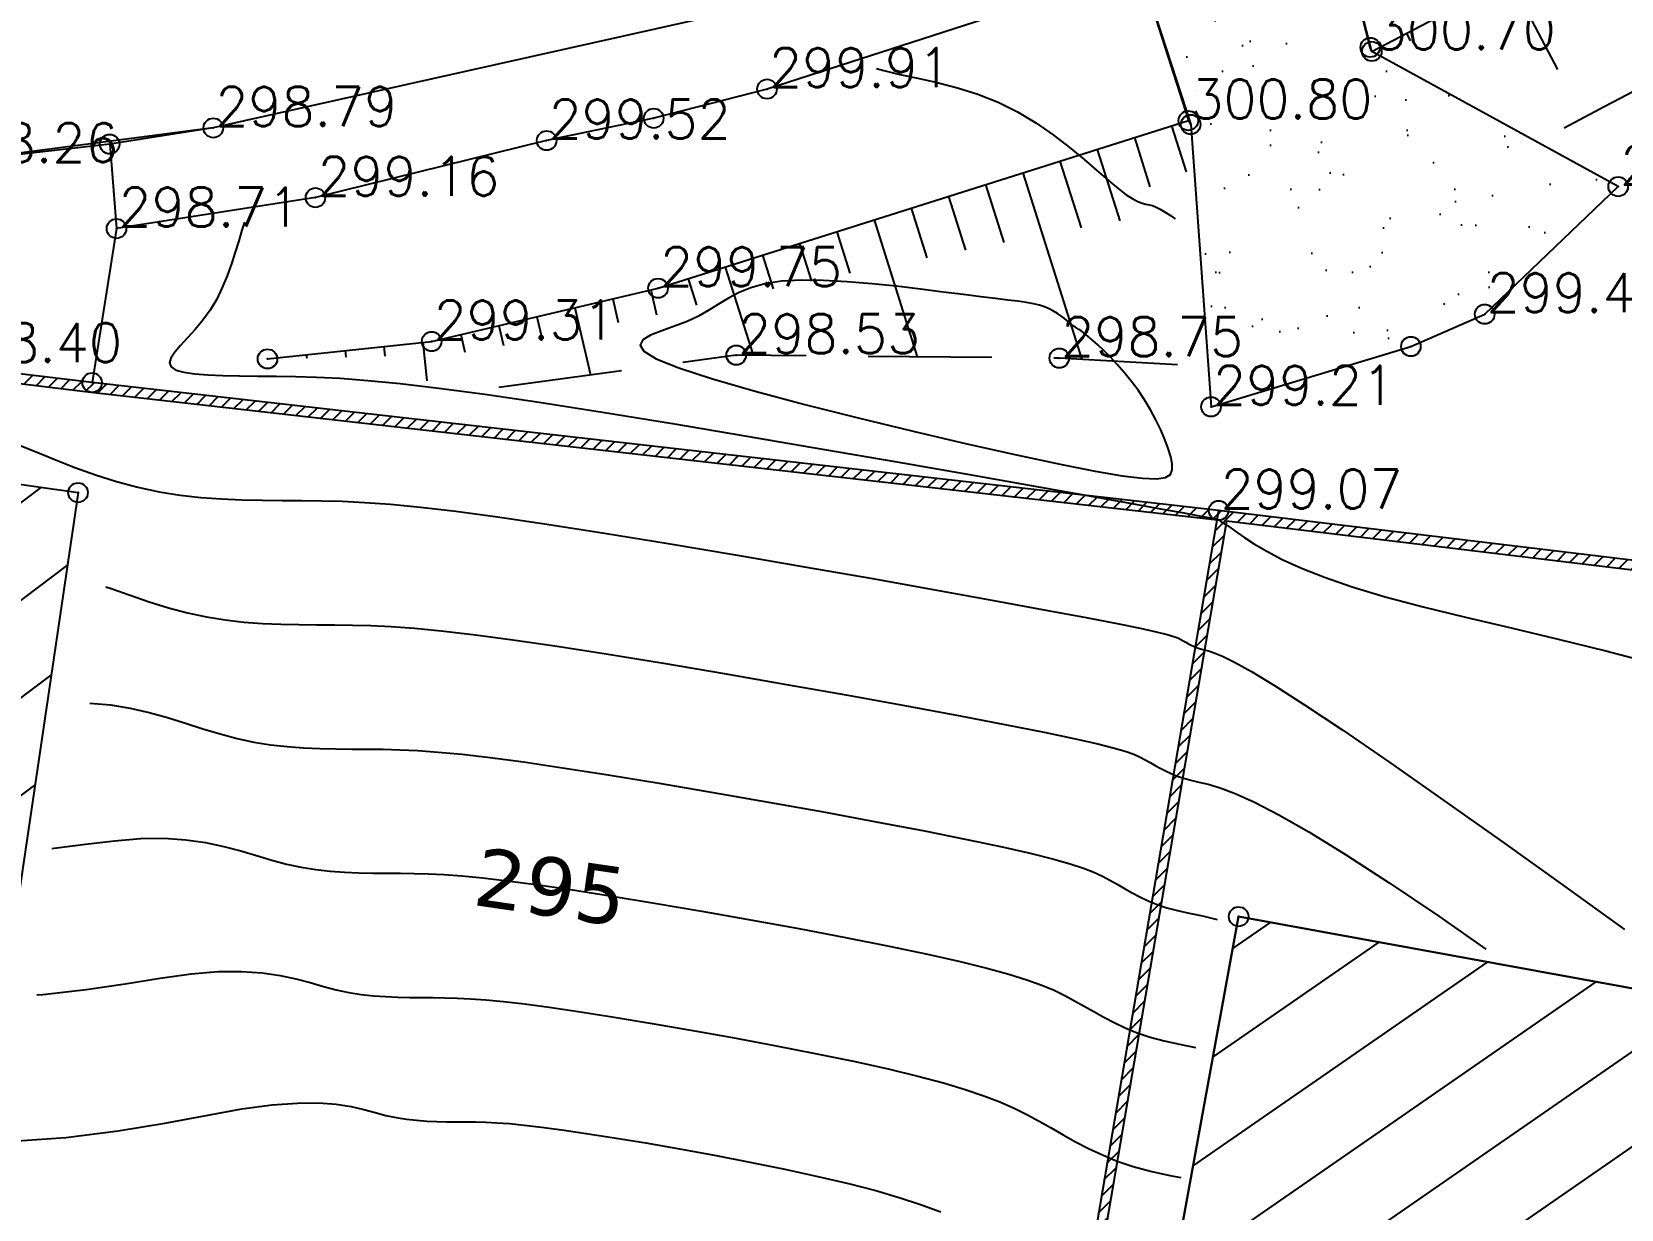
# Model space of a CAD drawing. Header units: millimetres. Extents: x 524954 to 526204, y 9523489 to 9524010.
# Drawn here: x 525913.07 to 525953.82, y 9523768.59 to 9523798.77 of the extents above; entities that cross this region are included whole.
import ezdxf
from ezdxf.enums import TextEntityAlignment as Align

# ---------------------------------------------------------------- set-up
doc = ezdxf.new("R2010")
doc.units = ezdxf.units.MM
doc.header["$PDMODE"] = 32
doc.header["$PDSIZE"] = 0.5
doc.linetypes.add('CACHE2', pattern=[4.7625, 3.175, -1.5875])
for name, color, linetype in [('Bas_Talus', 40, 'CACHE2'), ('Bati', 6, 'Continuous'), ('Bati_H', 1, 'Continuous'), ('Bord_Route_Existante', 6, 'Continuous'), ('Cloture', 7, 'Continuous'), ('CN_01_00', 3, 'Continuous'), ('CN_02_00', 4, 'Continuous'), ('CN_05_00', 6, 'Continuous'), ('CN_10_00', 1, 'Continuous'), ('Cotation Courbes de niveau', 7, 'Continuous'), ('Haut_Talus', 30, 'Continuous'), ('Murs', 1, 'Continuous'), ('Talus', 2, 'Continuous'), ('TopoAlt', 3, 'Continuous'), ('TOPOJIS', 7, 'Continuous')]:
    doc.layers.add(name, color=color, linetype=linetype)
doc.layers.add('Bord_Route_Existante_POLY3D', color=6, linetype='Continuous', plot=False)
doc.layers.add('Trottoir', color=7, linetype='Continuous', true_color=0xff6666)
doc.styles.add('Simplex 1.0', font='Simplex.shx', dxfattribs={"width": 0.99, "height": 1})
doc.styles.add('Verdana 1.0', font='verdana.ttf', dxfattribs={"width": 0.99, "height": 1})
pattern_1 = [(45, (0, 0), (-0.1767766952966, 0.1767766952966), [])]

# ---------------------------------------------------------------- blocks, each defined once
blk = doc.blocks.new('TCPOINT M')
at = {"color": 0}
blk.add_point((0, 0), dxfattribs=at)
at = {"layer": 'TopoAlt', "style": 'Simplex 1.0', "width": 0.99}
blk.add_attdef('ALT', (0.15, 0.15), '', height=1, dxfattribs=at)

msp = doc.modelspace()

# ---------------------------------------------------------------- hatches: boundary and pattern name
at = {"layer": 'Bati_H'}
h = msp.add_hatch(dxfattribs=at)
h.set_pattern_fill('_U', color=256, scale=2, angle=36.9464, style=0, pattern_type=0)
h.set_pattern_definition([(36.946415026, (0, 0), (-1.20213569762, 1.5983959974), [])])
h.paths.add_polyline_path([(525910.387, 9523787.504), (525914.257, 9523786.956), (525911.929, 9523771.207), (525908.104, 9523771.748), (525908.157, 9523771.741)])
h = msp.add_hatch(dxfattribs=at)
h.set_pattern_fill('_U', color=256, scale=2, angle=214.6682, style=0, pattern_type=0)
h.set_pattern_definition([(214.668219253, (0, 0), (1.13764682022, -1.6449193635), [])])
h.paths.add_polyline_path([(525955.46, 9523760.781), (525941.676, 9523763.294), (525944.009, 9523776.091), (525956.042, 9523773.898), (525955.748, 9523772.288), (525957.5, 9523771.968), (525957.5, 9523771.968)])
at = {"layer": 'Bord_Route_Existante'}
h = msp.add_hatch(dxfattribs=at)
h.set_pattern_fill('ALEA', color=8, scale=0.35, style=0)
h.set_pattern_definition([(312, (0.35, 0), (4.1082199217, 0.8732291002), [0, -2.625]), (67, (-0.175, 0.303), (-4.1686938351, -0.511851243), [0, -4.375]), (153, (-0.175, 0.303), (0.2198110171, -4.1942440443), [0, -3.5]), (180, (-0.175, -0.303), (2.1, -3.637306694), [0, -3.5]), (74, (-1.4, 0), (-4.0752420485, -1.016071962), [0, -3.5]), (286, (-1.4, 0), (4.0752420485, -1.016071962), [0, -3.5]), (52, (0.7, -1.2124), (-4.1591258872, 0.5845270229), [0, -4.375]), (300, (0.7, 1.2124), (4.1999999984, -9e-10), [0, -3.5]), (175, (0.7, 1.2124), (1.7749966995, -3.8064927037), [0, -3.5]), (114, (0.175, 0.9093), (-4.1769919588, 0.4390195465), [0, -1.75]), (248, (0.175, -0.9093), (2.5857781946, -3.3096451644), [0, -2.17])])
h.paths.add_polyline_path([(525953.74, 9523794.798), (525947.424, 9523798.263), (525945.886, 9523804.22), (525940.911, 9523802.137), (525942.781, 9523796.389), (525943.303, 9523789.156), (525948.426, 9523790.702), (525950.318, 9523791.528)])
h.paths.add_polyline_path([(525945.032, 9523802.401), (525946.555, 9523802.401), (525946.555, 9523803.151), (525945.032, 9523803.151)], flags=24)
h.paths.add_polyline_path([(525945.936, 9523798.356), (525947.459, 9523798.356), (525947.459, 9523799.106), (525945.936, 9523799.106)], flags=24)
h.paths.add_polyline_path([(525941.333, 9523796.38), (525942.856, 9523796.38), (525942.856, 9523797.13), (525941.333, 9523797.13)], flags=25)
h.paths.add_polyline_path([(525946.189, 9523798.254), (525947.499, 9523798.254), (525947.499, 9523799.004), (525946.189, 9523799.004)], flags=24)
h.paths.add_polyline_path([(525952.292, 9523794.789), (525953.815, 9523794.789), (525953.815, 9523795.539), (525952.292, 9523795.539)], flags=9)
h.paths.add_polyline_path([(525946.954, 9523790.694), (525948.501, 9523790.694), (525948.501, 9523791.444), (525946.954, 9523791.444)], flags=24)
h.paths.add_polyline_path([(525948.87, 9523791.519), (525950.393, 9523791.519), (525950.393, 9523792.269), (525948.87, 9523792.269)], flags=24)
h.paths.add_polyline_path([(525941.273, 9523796.482), (525942.796, 9523796.482), (525942.796, 9523797.232), (525941.273, 9523797.232)], flags=25)
at = {"layer": 'Murs'}
h = msp.add_hatch(dxfattribs=at)
h.set_pattern_fill('_U', color=256, scale=0.25, angle=45, style=0, pattern_type=0)
h.set_pattern_definition(pattern_1)
h.paths.add_polyline_path([(525943.497, 9523786.499), (525914.617, 9523789.775), (525910.667, 9523790.252), (525885.48, 9523790.176), (525881.837, 9523774.452), (525882.08, 9523774.395), (525885.678, 9523789.927), (525910.652, 9523790.001), (525914.588, 9523789.526), (525943.468, 9523786.25)])
h = msp.add_hatch(dxfattribs=at)
h.set_pattern_fill('_U', color=256, scale=0.25, angle=45, style=0, pattern_type=0)
h.set_pattern_definition(pattern_1)
h.paths.add_polyline_path([(525943.497, 9523786.499), (525939.15, 9523761.062), (525959.522, 9523757.313), (525960.624, 9523764.431), (525961.465, 9523772.198), (525963.029, 9523784.147)])
h.paths.add_polyline_path([(525943.703, 9523786.222), (525939.438, 9523761.264), (525959.315, 9523757.605), (525960.376, 9523764.463), (525961.217, 9523772.228), (525962.748, 9523783.929)], flags=0)

# ---------------------------------------------------------------- linework, layer by layer
at = {"layer": 'Bas_Talus', "flags": 128}
msp.add_lwpolyline([(525942.443, 9523790.235), (525939.411, 9523790.403), (525931.13, 9523790.479), (525924.728, 9523789.609)], dxfattribs=at)
at = {"layer": 'Bati', "flags": 128}
for points in [[(525910.387, 9523787.504), (525914.257, 9523786.956), (525911.929, 9523771.207), (525908.104, 9523771.748), (525908.157, 9523771.741)], [(525955.46, 9523760.781), (525941.676, 9523763.294), (525944.009, 9523776.091), (525956.042, 9523773.898), (525955.748, 9523772.288), (525957.5, 9523771.968), (525957.5, 9523771.968)]]:
    msp.add_lwpolyline(points, close=True, dxfattribs=at)
at = {"layer": 'Bord_Route_Existante', "flags": 128}
for points in [[(526005.046, 9523861.929), (525996.6, 9523847.299), (525994.689, 9523844.347), (525983.277, 9523830.232), (525967.105, 9523816.393), (525948.42, 9523805.544), (525945.886, 9523804.22), (525940.911, 9523802.137), (525933.059, 9523799.742), (525917.724, 9523796.301), (525910.579, 9523795.372), (525899.19, 9523794.37), (525884.152, 9523793.467), (525869.882, 9523793.206)], [(525940.911, 9523802.137), (525942.781, 9523796.389), (525943.303, 9523789.156), (525948.426, 9523790.702), (525950.318, 9523791.528), (525953.74, 9523794.798), (525947.424, 9523798.263), (525945.886, 9523804.22)]]:
    msp.add_lwpolyline(points, dxfattribs=at)
at = {"layer": 'Bord_Route_Existante', "elevation": 298.64, "flags": 128}
msp.add_lwpolyline([(525915.068, 9523795.885), (525915.243, 9523793.722), (525914.617, 9523789.775)], dxfattribs=at)
at = {"layer": 'Bord_Route_Existante_POLY3D'}
for points in [[(526013.385, 9523876.804, 307.75), (526006.191, 9523863.842, 306.89), (526005.046, 9523861.929, 306.73), (525996.6, 9523847.299, 305.51), (525994.689, 9523844.347, 305.26), (525983.277, 9523830.232, 304.05), (525967.105, 9523816.393, 302.57), (525948.42, 9523805.544, 301.06), (525945.886, 9523804.22, 300.87), (525940.911, 9523802.137, 300.45), (525933.059, 9523799.742, 299.83), (525917.724, 9523796.301, 298.79), (525915.068, 9523795.885, 298.64), (525910.579, 9523795.372, 298.26), (525899.19, 9523794.37, 297.34), (525884.152, 9523793.467, 296.28), (525869.882, 9523793.206, 295.29)], [(525940.911, 9523802.137, 300.45), (525942.721, 9523796.49, 300.8), (525942.781, 9523796.389, 300.56), (525943.303, 9523789.156, 299.21), (525948.426, 9523790.702, 299.44), (525950.318, 9523791.528, 299.47), (525953.74, 9523794.798, 299.65), (525947.424, 9523798.263, 300.7), (525947.384, 9523798.365, 301.33), (525945.886, 9523804.22, 300.87)], [(525915.068, 9523795.885, 298.64), (525915.243, 9523793.722, 298.71), (525914.617, 9523789.775, 298.96)]]:
    msp.add_polyline3d(points, dxfattribs=at)
at = {"layer": 'Cloture', "flags": 128}
for points in [[(525943.497, 9523786.499), (525914.617, 9523789.775), (525910.667, 9523790.252), (525885.48, 9523790.176), (525881.837, 9523774.452)], [(525943.468, 9523786.25), (525914.588, 9523789.526), (525910.652, 9523790.001), (525885.678, 9523789.927), (525882.08, 9523774.395)], [(525956.042, 9523773.898), (525944.009, 9523776.091), (525941.676, 9523763.294), (525955.46, 9523760.781), (525957.5, 9523771.968), (525955.748, 9523772.288), (525956.042, 9523773.898)]]:
    msp.add_lwpolyline(points, dxfattribs=at)
for points in [[(525943.497, 9523786.499), (525939.15, 9523761.062), (525959.522, 9523757.313), (525960.624, 9523764.431), (525961.465, 9523772.198), (525963.029, 9523784.147)], [(525943.703, 9523786.222), (525939.438, 9523761.264), (525959.315, 9523757.605), (525960.376, 9523764.463), (525961.217, 9523772.228), (525962.748, 9523783.929)]]:
    msp.add_lwpolyline(points, close=True, dxfattribs=at)
at = {"layer": 'CN_01_00', "flags": 128}
for points, elevation in [([(525918.525, 9523793.887), (525918.46, 9523793.684), (525918.377, 9523793.408), (525918.288, 9523793.117), (525918.191, 9523792.815), (525918.081, 9523792.511), (525917.955, 9523792.209), (525917.811, 9523791.915), (525917.645, 9523791.636), (525917.456, 9523791.377), (525917.257, 9523791.138), (525917.061, 9523790.922), (525916.882, 9523790.727), (525916.737, 9523790.554), (525916.638, 9523790.405), (525916.601, 9523790.279), (525916.64, 9523790.176), (525916.765, 9523790.097), (525916.971, 9523790.039), (525917.247, 9523789.998), (525917.584, 9523789.972), (525917.972, 9523789.956), (525918.4, 9523789.948), (525918.858, 9523789.943), (525919.338, 9523789.939), (525919.835, 9523789.933), (525920.371, 9523789.916), (525920.978, 9523789.885), (525921.683, 9523789.832), (525922.516, 9523789.751), (525923.506, 9523789.635), (525924.683, 9523789.478), (525926.076, 9523789.275), (525927.698, 9523789.021), (525929.496, 9523788.727), (525931.4, 9523788.407), (525933.341, 9523788.074), (525935.249, 9523787.742), (525937.055, 9523787.425), (525938.689, 9523787.135), (525940.081, 9523786.888), (525941.18, 9523786.691), (525942.008, 9523786.543), (525942.602, 9523786.437), (525943.001, 9523786.365), (525943.245, 9523786.32), (525943.373, 9523786.296), (525943.422, 9523786.286), (525943.433, 9523786.282), (525943.437, 9523786.28), (525943.442, 9523786.278), (525943.446, 9523786.275), (525943.451, 9523786.273), (525943.455, 9523786.271), (525943.461, 9523786.268), (525943.466, 9523786.266), (525943.473, 9523786.265), (525943.48, 9523786.263), (525943.493, 9523786.257), (525943.517, 9523786.244), (525943.557, 9523786.22), (525943.617, 9523786.181), (525943.704, 9523786.123), (525943.821, 9523786.043), (525943.974, 9523785.936), (525944.17, 9523785.801), (525944.419, 9523785.638), (525944.735, 9523785.452), (525945.13, 9523785.245), (525945.618, 9523785.022), (525946.211, 9523784.786), (525946.921, 9523784.539), (525947.763, 9523784.285), (525948.74, 9523784.027), (525949.828, 9523783.762), (525950.994, 9523783.488), (525952.204, 9523783.202), (525953.425, 9523782.902), (525954.625, 9523782.583)], 299), ([(525914.973, 9523784.544), (525915.108, 9523784.498), (525915.593, 9523784.328), (525916.082, 9523784.161), (525916.573, 9523784.006), (525917.062, 9523783.874), (525917.549, 9523783.77), (525918.032, 9523783.694), (525918.511, 9523783.64), (525918.985, 9523783.606), (525919.455, 9523783.585), (525919.921, 9523783.575), (525920.382, 9523783.571), (525920.837, 9523783.568), (525921.292, 9523783.563), (525921.766, 9523783.551), (525922.287, 9523783.526), (525922.879, 9523783.483), (525923.569, 9523783.417), (525924.382, 9523783.322), (525925.343, 9523783.195), (525926.478, 9523783.029), (525927.8, 9523782.822), (525929.268, 9523782.582), (525930.825, 9523782.318), (525932.419, 9523782.041), (525933.994, 9523781.762), (525935.495, 9523781.49), (525936.868, 9523781.235), (525938.058, 9523781.009), (525939.024, 9523780.817), (525939.782, 9523780.658), (525940.362, 9523780.527), (525940.793, 9523780.419), (525941.104, 9523780.328), (525941.326, 9523780.25), (525941.487, 9523780.178), (525941.618, 9523780.109), (525941.743, 9523780.039), (525941.87, 9523779.966), (525942, 9523779.894), (525942.136, 9523779.823), (525942.28, 9523779.756), (525942.435, 9523779.692), (525942.602, 9523779.635), (525942.785, 9523779.584), (525942.989, 9523779.539), (525943.232, 9523779.481), (525943.536, 9523779.39), (525943.924, 9523779.244), (525944.418, 9523779.021), (525945.039, 9523778.701), (525945.809, 9523778.263), (525946.75, 9523777.685), (525947.873, 9523776.955), (525949.14, 9523776.098), (525950.35, 9523775.255)], 297), ([(525912.456, 9523770.327), (525913.941, 9523770.431), (525915.283, 9523770.599), (525916.483, 9523770.799), (525917.541, 9523770.998), (525918.455, 9523771.162), (525919.231, 9523771.266), (525919.881, 9523771.313), (525920.425, 9523771.315), (525920.878, 9523771.281), (525921.26, 9523771.221), (525921.586, 9523771.147), (525921.876, 9523771.069), (525922.146, 9523770.998), (525922.412, 9523770.942), (525922.675, 9523770.9), (525922.936, 9523770.871), (525923.195, 9523770.852), (525923.452, 9523770.841), (525923.706, 9523770.835), (525923.957, 9523770.833), (525924.205, 9523770.832), (525924.453, 9523770.829), (525924.712, 9523770.822), (525924.996, 9523770.808), (525925.319, 9523770.785), (525925.696, 9523770.749), (525926.139, 9523770.697), (525926.663, 9523770.628), (525927.282, 9523770.537), (525928.004, 9523770.424), (525928.81, 9523770.29), (525929.675, 9523770.14), (525930.574, 9523769.976), (525931.482, 9523769.801), (525932.374, 9523769.62), (525933.226, 9523769.435), (525934.011, 9523769.251), (525934.711, 9523769.068), (525935.331, 9523768.888), (525935.882, 9523768.708), (525936.376, 9523768.527)], 293)]:
    msp.add_lwpolyline(points, dxfattribs=dict(at, elevation=elevation))
at = {"layer": 'CN_01_00', "elevation": 299, "flags": 128}
msp.add_lwpolyline([(525936.435, 9523792.097), (525935.857, 9523792.17), (525935.24, 9523792.243), (525934.605, 9523792.309), (525933.972, 9523792.362), (525933.362, 9523792.395), (525932.796, 9523792.4), (525932.292, 9523792.373), (525931.866, 9523792.307), (525931.508, 9523792.208), (525931.202, 9523792.084), (525930.93, 9523791.942), (525930.678, 9523791.789), (525930.429, 9523791.634), (525930.167, 9523791.482), (525929.876, 9523791.342), (525929.55, 9523791.218), (525929.222, 9523791.104), (525928.936, 9523790.992), (525928.736, 9523790.873), (525928.664, 9523790.738), (525928.765, 9523790.579), (525929.082, 9523790.386), (525929.659, 9523790.152), (525930.52, 9523789.872), (525931.618, 9523789.555), (525932.885, 9523789.216), (525934.256, 9523788.869), (525935.663, 9523788.528), (525937.039, 9523788.207), (525938.318, 9523787.921), (525939.434, 9523787.683), (525940.334, 9523787.506), (525941.028, 9523787.387), (525941.543, 9523787.323), (525941.904, 9523787.31), (525942.135, 9523787.344), (525942.262, 9523787.422), (525942.31, 9523787.539), (525942.305, 9523787.692), (525942.269, 9523787.876), (525942.207, 9523788.087), (525942.122, 9523788.318), (525942.016, 9523788.563), (525941.891, 9523788.818), (525941.751, 9523789.077), (525941.596, 9523789.333), (525941.431, 9523789.581), (525941.257, 9523789.816), (525941.078, 9523790.037), (525940.898, 9523790.24), (525940.723, 9523790.427), (525940.555, 9523790.594), (525940.399, 9523790.74), (525940.26, 9523790.864), (525940.141, 9523790.965), (525940.046, 9523791.042), (525939.971, 9523791.099), (525939.913, 9523791.14), (525939.866, 9523791.171), (525939.827, 9523791.194), (525939.792, 9523791.216), (525939.755, 9523791.24), (525939.714, 9523791.272), (525939.663, 9523791.314), (525939.604, 9523791.366), (525939.534, 9523791.424), (525939.454, 9523791.485), (525939.364, 9523791.549), (525939.264, 9523791.61), (525939.154, 9523791.668), (525939.033, 9523791.718), (525938.901, 9523791.761), (525938.748, 9523791.796), (525938.569, 9523791.828), (525938.353, 9523791.859), (525938.092, 9523791.892), (525937.778, 9523791.929), (525937.402, 9523791.974), (525936.956, 9523792.03), (525936.435, 9523792.097)], close=True, dxfattribs=at)
at = {"layer": 'CN_02_00', "flags": 128}
for points, elevation in [([(525912.731, 9523788.185), (525913.181, 9523787.999), (525913.665, 9523787.802), (525914.176, 9523787.604), (525914.706, 9523787.414), (525915.247, 9523787.24), (525915.791, 9523787.093), (525916.333, 9523786.977), (525916.871, 9523786.892), (525917.404, 9523786.833), (525917.933, 9523786.794), (525918.456, 9523786.771), (525918.975, 9523786.76), (525919.488, 9523786.755), (525919.995, 9523786.753), (525920.501, 9523786.747), (525921.03, 9523786.733), (525921.61, 9523786.705), (525922.269, 9523786.657), (525923.037, 9523786.583), (525923.942, 9523786.479), (525925.013, 9523786.337), (525926.277, 9523786.152), (525927.749, 9523785.921), (525929.382, 9523785.654), (525931.113, 9523785.363), (525932.88, 9523785.058), (525934.621, 9523784.752), (525936.275, 9523784.457), (525937.778, 9523784.185), (525939.069, 9523783.948), (525940.102, 9523783.754), (525940.895, 9523783.601), (525941.482, 9523783.482), (525941.897, 9523783.392), (525942.175, 9523783.324), (525942.349, 9523783.273), (525942.455, 9523783.232), (525942.526, 9523783.196), (525942.59, 9523783.159), (525942.656, 9523783.122), (525942.723, 9523783.085), (525942.793, 9523783.048), (525942.868, 9523783.013), (525942.948, 9523782.98), (525943.034, 9523782.951), (525943.129, 9523782.925), (525943.237, 9523782.899), (525943.383, 9523782.854), (525943.596, 9523782.767), (525943.905, 9523782.614), (525944.339, 9523782.37), (525944.926, 9523782.013), (525945.697, 9523781.519), (525946.678, 9523780.865), (525947.886, 9523780.037), (525949.273, 9523779.069), (525950.778, 9523778.004), (525952.341, 9523776.886), (525953.9, 9523775.76)], 298), ([(525914.558, 9523781.558), (525914.56, 9523781.558), (525915.086, 9523781.517), (525915.591, 9523781.436), (525916.078, 9523781.325), (525916.55, 9523781.193), (525917.01, 9523781.051), (525917.458, 9523780.907), (525917.898, 9523780.772), (525918.333, 9523780.655), (525918.765, 9523780.563), (525919.193, 9523780.495), (525919.617, 9523780.448), (525920.038, 9523780.417), (525920.455, 9523780.399), (525920.867, 9523780.39), (525921.275, 9523780.386), (525921.679, 9523780.384), (525922.082, 9523780.38), (525922.503, 9523780.369), (525922.964, 9523780.346), (525923.489, 9523780.308), (525924.101, 9523780.25), (525924.821, 9523780.166), (525925.673, 9523780.053), (525926.679, 9523779.906), (525927.851, 9523779.722), (525929.153, 9523779.509), (525930.538, 9523779.273), (525931.958, 9523779.025), (525933.366, 9523778.772), (525934.715, 9523778.522), (525935.957, 9523778.285), (525937.046, 9523778.069), (525937.946, 9523777.88), (525938.669, 9523777.716), (525939.242, 9523777.573), (525939.688, 9523777.446), (525940.033, 9523777.332), (525940.302, 9523777.226), (525940.52, 9523777.125), (525940.71, 9523777.023), (525940.896, 9523776.918), (525941.084, 9523776.811), (525941.277, 9523776.704), (525941.478, 9523776.599), (525941.692, 9523776.498), (525941.922, 9523776.404), (525942.17, 9523776.319), (525942.441, 9523776.244), (525942.74, 9523776.179), (525943.08, 9523776.108), (525943.462, 9523776.016)], 296), ([(525913.198, 9523774.083), (525913.353, 9523774.093), (525914.464, 9523774.222), (525915.467, 9523774.372), (525916.364, 9523774.516), (525917.157, 9523774.627), (525917.849, 9523774.683), (525918.451, 9523774.688), (525918.976, 9523774.652), (525919.436, 9523774.585), (525919.843, 9523774.498), (525920.21, 9523774.401), (525920.55, 9523774.304), (525920.875, 9523774.217), (525921.196, 9523774.149), (525921.514, 9523774.098), (525921.83, 9523774.063), (525922.143, 9523774.04), (525922.453, 9523774.027), (525922.759, 9523774.02), (525923.063, 9523774.017), (525923.363, 9523774.016), (525923.663, 9523774.013), (525923.976, 9523774.004), (525924.319, 9523773.988), (525924.709, 9523773.959), (525925.164, 9523773.916), (525925.699, 9523773.854), (525926.333, 9523773.77), (525927.081, 9523773.66), (525927.953, 9523773.523), (525928.925, 9523773.363), (525929.963, 9523773.184), (525931.035, 9523772.992), (525932.11, 9523772.791), (525933.154, 9523772.587), (525934.136, 9523772.385), (525935.022, 9523772.19), (525935.789, 9523772.006), (525936.444, 9523771.831), (525937.002, 9523771.663), (525937.48, 9523771.5), (525937.892, 9523771.34), (525938.255, 9523771.18), (525938.584, 9523771.017), (525938.895, 9523770.85), (525939.202, 9523770.676), (525939.512, 9523770.499), (525939.83, 9523770.323), (525940.163, 9523770.149), (525940.517, 9523769.983), (525940.896, 9523769.828), (525941.306, 9523769.687), (525941.754, 9523769.564), (525942.244, 9523769.459), (525942.526, 9523769.408)], 294)]:
    msp.add_lwpolyline(points, dxfattribs=dict(at, elevation=elevation))
at = {"layer": 'CN_05_00', "elevation": 295, "flags": 128}
msp.add_lwpolyline([(525913.586, 9523777.838), (525913.644, 9523777.844), (525914.45, 9523777.945), (525915.188, 9523778.035), (525915.858, 9523778.093), (525916.467, 9523778.1), (525917.021, 9523778.062), (525917.527, 9523777.988), (525917.993, 9523777.889), (525918.426, 9523777.774), (525918.834, 9523777.654), (525919.224, 9523777.538), (525919.604, 9523777.436), (525919.98, 9523777.356), (525920.353, 9523777.297), (525920.723, 9523777.256), (525921.09, 9523777.229), (525921.454, 9523777.213), (525921.813, 9523777.205), (525922.169, 9523777.202), (525922.521, 9523777.2), (525922.872, 9523777.196), (525923.239, 9523777.186), (525923.642, 9523777.167), (525924.099, 9523777.134), (525924.632, 9523777.083), (525925.26, 9523777.01), (525926.003, 9523776.911), (525926.88, 9523776.783), (525927.902, 9523776.623), (525929.039, 9523776.436), (525930.25, 9523776.229), (525931.497, 9523776.009), (525932.738, 9523775.782), (525933.935, 9523775.555), (525935.047, 9523775.335), (525936.034, 9523775.13), (525936.867, 9523774.943), (525937.557, 9523774.773), (525938.122, 9523774.618), (525938.584, 9523774.473), (525938.963, 9523774.336), (525939.279, 9523774.203), (525939.552, 9523774.071), (525939.803, 9523773.936), (525940.049, 9523773.797), (525940.298, 9523773.655), (525940.554, 9523773.513), (525940.821, 9523773.374), (525941.104, 9523773.241), (525941.409, 9523773.116), (525941.738, 9523773.003), (525942.098, 9523772.904), (525942.492, 9523772.819), (525942.902, 9523772.74)], dxfattribs=at)
at = {"layer": 'CN_10_00', "elevation": 300, "flags": 128}
for points in [[(525934.727, 9523797.828), (525934.917, 9523797.771), (525935.323, 9523797.674), (525935.782, 9523797.574), (525936.279, 9523797.462), (525936.799, 9523797.329), (525937.325, 9523797.165), (525937.844, 9523796.962), (525938.342, 9523796.713), (525938.814, 9523796.43), (525939.256, 9523796.125), (525939.666, 9523795.812), (525940.041, 9523795.504), (525940.378, 9523795.215), (525940.673, 9523794.958), (525940.924, 9523794.746), (525941.13, 9523794.59), (525941.296, 9523794.483), (525941.43, 9523794.413), (525941.541, 9523794.372), (525941.635, 9523794.348), (525941.72, 9523794.331), (525941.805, 9523794.31), (525941.897, 9523794.275), (525942.002, 9523794.218), (525942.124, 9523794.143), (525942.261, 9523794.054), (525942.387, 9523793.975)], [(525952.358, 9523796.308), (525952.609, 9523796.443), (525953.01, 9523796.656), (525953.4, 9523796.863), (525953.772, 9523797.058), (525954.115, 9523797.237)]]:
    msp.add_lwpolyline(points, dxfattribs=at)
at = {"layer": 'Haut_Talus', "flags": 128}
for points in [[(525947.424, 9523798.263), (525957.429, 9523803.508), (525962.69, 9523806.365), (525969.035, 9523810.342), (525972.76, 9523813.03)], [(525919.115, 9523790.383), (525923.322, 9523790.83), (525929.126, 9523792.194), (525942.721, 9523796.49)]]:
    msp.add_lwpolyline(points, dxfattribs=at)
at = {"layer": 'Talus'}
for p, q in [((525950.967, 9523800.12), (525952.186, 9523797.795)), ((525948.31, 9523798.727), (525948.411, 9523798.533)), ((525941.337, 9523796.053), (525941.736, 9523794.792)), ((525942.291, 9523796.355), (525942.663, 9523795.179)), ((525940.384, 9523795.752), (525940.963, 9523793.919)), ((525939.43, 9523795.45), (525939.972, 9523793.738)), ((525937.523, 9523794.848), (525937.991, 9523793.368)), ((525938.477, 9523795.149), (525939.987, 9523790.371)), ((525936.57, 9523794.546), (525937.005, 9523793.17)), ((525935.616, 9523794.245), (525936.019, 9523792.972)), ((525933.709, 9523793.642), (525934.046, 9523792.577)), ((525934.663, 9523793.944), (525935.771, 9523790.437)), ((525932.756, 9523793.341), (525933.06, 9523792.379)), ((525931.802, 9523793.039), (525932.073, 9523792.181)), ((525929.895, 9523792.437), (525930.11, 9523791.757)), ((525930.849, 9523792.738), (525931.564, 9523790.475)), ((525928.938, 9523792.149), (525929.087, 9523791.514)), ((525926.991, 9523791.692), (525927.395, 9523789.971)), ((525927.964, 9523791.921), (525928.107, 9523791.316)), ((525925.044, 9523791.234), (525925.164, 9523790.723)), ((525926.017, 9523791.463), (525926.145, 9523790.921)), ((525923.092, 9523790.805), (525923.197, 9523789.82)), ((525924.071, 9523791.006), (525924.176, 9523790.556)), ((525920.109, 9523790.488), (525920.118, 9523790.406)), ((525921.103, 9523790.594), (525921.121, 9523790.43)), ((525922.098, 9523790.7), (525922.124, 9523790.453))]:
    msp.add_line(p, q, dxfattribs=at)
at = {"layer": 'Trottoir', "flags": 128}
msp.add_lwpolyline([(525940.953, 9523800.08), (525937.774, 9523799.179), (525931.921, 9523797.299), (525929.015, 9523796.549), (525926.27, 9523795.978), (525920.343, 9523794.515), (525915.243, 9523793.722)], dxfattribs=at)

# ---------------------------------------------------------------- block references
at = {"layer": 'TOPOJIS'}
ref = msp.add_blockref('TCPOINT M', (525947.424, 9523798.263, 300.7), dxfattribs=at)
ref.add_attrib('ALT', '300.70', (525947.474, 9523798.313, 300.7), dxfattribs={"layer": 'TopoAlt', "height": 1, "style": 'Simplex 1.0', "width": 0.99})
for p in [(525947.384, 9523798.365, 301.33), (525929.015, 9523796.549, 299.71), (525942.781, 9523796.389, 300.56), (525915.068, 9523795.885, 298.64), (525948.426, 9523790.702, 299.44), (525919.115, 9523790.383, 299.13), (525914.617, 9523789.775, 298.96), (525914.257, 9523786.956), (525944.009, 9523776.091)]:
    msp.add_blockref('TCPOINT M', p, dxfattribs=at)
ref = msp.add_blockref('TCPOINT M', (525931.921, 9523797.299, 299.91), dxfattribs=at)
ref.add_attrib('ALT', '299.91', (525931.971, 9523797.349, 299.91), dxfattribs={"layer": 'TopoAlt', "height": 1, "style": 'Simplex 1.0', "width": 0.99})
ref = msp.add_blockref('TCPOINT M', (525917.724, 9523796.301, 298.79), dxfattribs=at)
ref.add_attrib('ALT', '298.79', (525917.774, 9523796.351, 298.79), dxfattribs={"layer": 'TopoAlt', "height": 1, "style": 'Simplex 1.0', "width": 0.99})
ref = msp.add_blockref('TCPOINT M', (525942.721, 9523796.49, 300.8), dxfattribs=at)
ref.add_attrib('ALT', '300.80', (525942.771, 9523796.54, 300.8), dxfattribs={"layer": 'TopoAlt', "height": 1, "style": 'Simplex 1.0', "width": 0.99})
ref = msp.add_blockref('TCPOINT M', (525926.27, 9523795.978, 299.52), dxfattribs=at)
ref.add_attrib('ALT', '299.52', (525926.32, 9523796.028, 299.52), dxfattribs={"layer": 'TopoAlt', "height": 1, "style": 'Simplex 1.0', "width": 0.99})
ref = msp.add_blockref('TCPOINT M', (525910.579, 9523795.372, 298.26), dxfattribs=at)
ref.add_attrib('ALT', '298.26', (525910.629, 9523795.422, 298.26), dxfattribs={"layer": 'TopoAlt', "height": 1, "style": 'Simplex 1.0', "width": 0.99})
ref = msp.add_blockref('TCPOINT M', (525953.74, 9523794.798, 299.65), dxfattribs=at)
ref.add_attrib('ALT', '299.65', (525953.79, 9523794.848, 299.65), dxfattribs={"layer": 'TopoAlt', "height": 1, "style": 'Simplex 1.0', "width": 0.99})
ref = msp.add_blockref('TCPOINT M', (525920.343, 9523794.515, 299.16), dxfattribs=at)
ref.add_attrib('ALT', '299.16', (525920.393, 9523794.565, 299.16), dxfattribs={"layer": 'TopoAlt', "height": 1, "style": 'Simplex 1.0', "width": 0.99})
ref = msp.add_blockref('TCPOINT M', (525915.243, 9523793.722, 298.71), dxfattribs=at)
ref.add_attrib('ALT', '298.71', (525915.293, 9523793.772, 298.71), dxfattribs={"layer": 'TopoAlt', "height": 1, "style": 'Simplex 1.0', "width": 0.99})
ref = msp.add_blockref('TCPOINT M', (525929.126, 9523792.194, 299.75), dxfattribs=at)
ref.add_attrib('ALT', '299.75', (525929.176, 9523792.244, 299.75), dxfattribs={"layer": 'TopoAlt', "height": 1, "style": 'Simplex 1.0', "width": 0.99})
ref = msp.add_blockref('TCPOINT M', (525950.318, 9523791.528, 299.47), dxfattribs=at)
ref.add_attrib('ALT', '299.47', (525950.368, 9523791.578, 299.47), dxfattribs={"layer": 'TopoAlt', "height": 1, "style": 'Simplex 1.0', "width": 0.99})
ref = msp.add_blockref('TCPOINT M', (525923.322, 9523790.83, 299.31), dxfattribs=at)
ref.add_attrib('ALT', '299.31', (525923.372, 9523790.88, 299.31), dxfattribs={"layer": 'TopoAlt', "height": 1, "style": 'Simplex 1.0', "width": 0.99})
ref = msp.add_blockref('TCPOINT M', (525910.667, 9523790.252, 298.4), dxfattribs=at)
ref.add_attrib('ALT', '298.40', (525910.717, 9523790.302, 298.4), dxfattribs={"layer": 'TopoAlt', "height": 1, "style": 'Simplex 1.0', "width": 0.99})
ref = msp.add_blockref('TCPOINT M', (525931.13, 9523790.479, 298.53), dxfattribs=at)
ref.add_attrib('ALT', '298.53', (525931.18, 9523790.529, 298.53), dxfattribs={"layer": 'TopoAlt', "height": 1, "style": 'Simplex 1.0', "width": 0.99})
ref = msp.add_blockref('TCPOINT M', (525939.411, 9523790.403, 298.75), dxfattribs=at)
ref.add_attrib('ALT', '298.75', (525939.461, 9523790.453, 298.75), dxfattribs={"layer": 'TopoAlt', "height": 1, "style": 'Simplex 1.0', "width": 0.99})
ref = msp.add_blockref('TCPOINT M', (525943.303, 9523789.156, 299.21), dxfattribs=at)
ref.add_attrib('ALT', '299.21', (525943.353, 9523789.206, 299.21), dxfattribs={"layer": 'TopoAlt', "height": 1, "style": 'Simplex 1.0', "width": 0.99})
ref = msp.add_blockref('TCPOINT M', (525943.497, 9523786.499, 299.07), dxfattribs=at)
ref.add_attrib('ALT', '299.07', (525943.547, 9523786.549, 299.07), dxfattribs={"layer": 'TopoAlt', "height": 1, "style": 'Simplex 1.0', "width": 0.99})

# ---------------------------------------------------------------- texts
at = {"layer": 'Cotation Courbes de niveau', "style": 'Verdana 1.0', "width": 0.99}
msp.add_text('295', height=1.5, rotation=351.6857, dxfattribs=at).set_placement((525926.375, 9523776.857, 295), align=Align.MIDDLE_CENTER)

doc.saveas('drawing.dxf')
